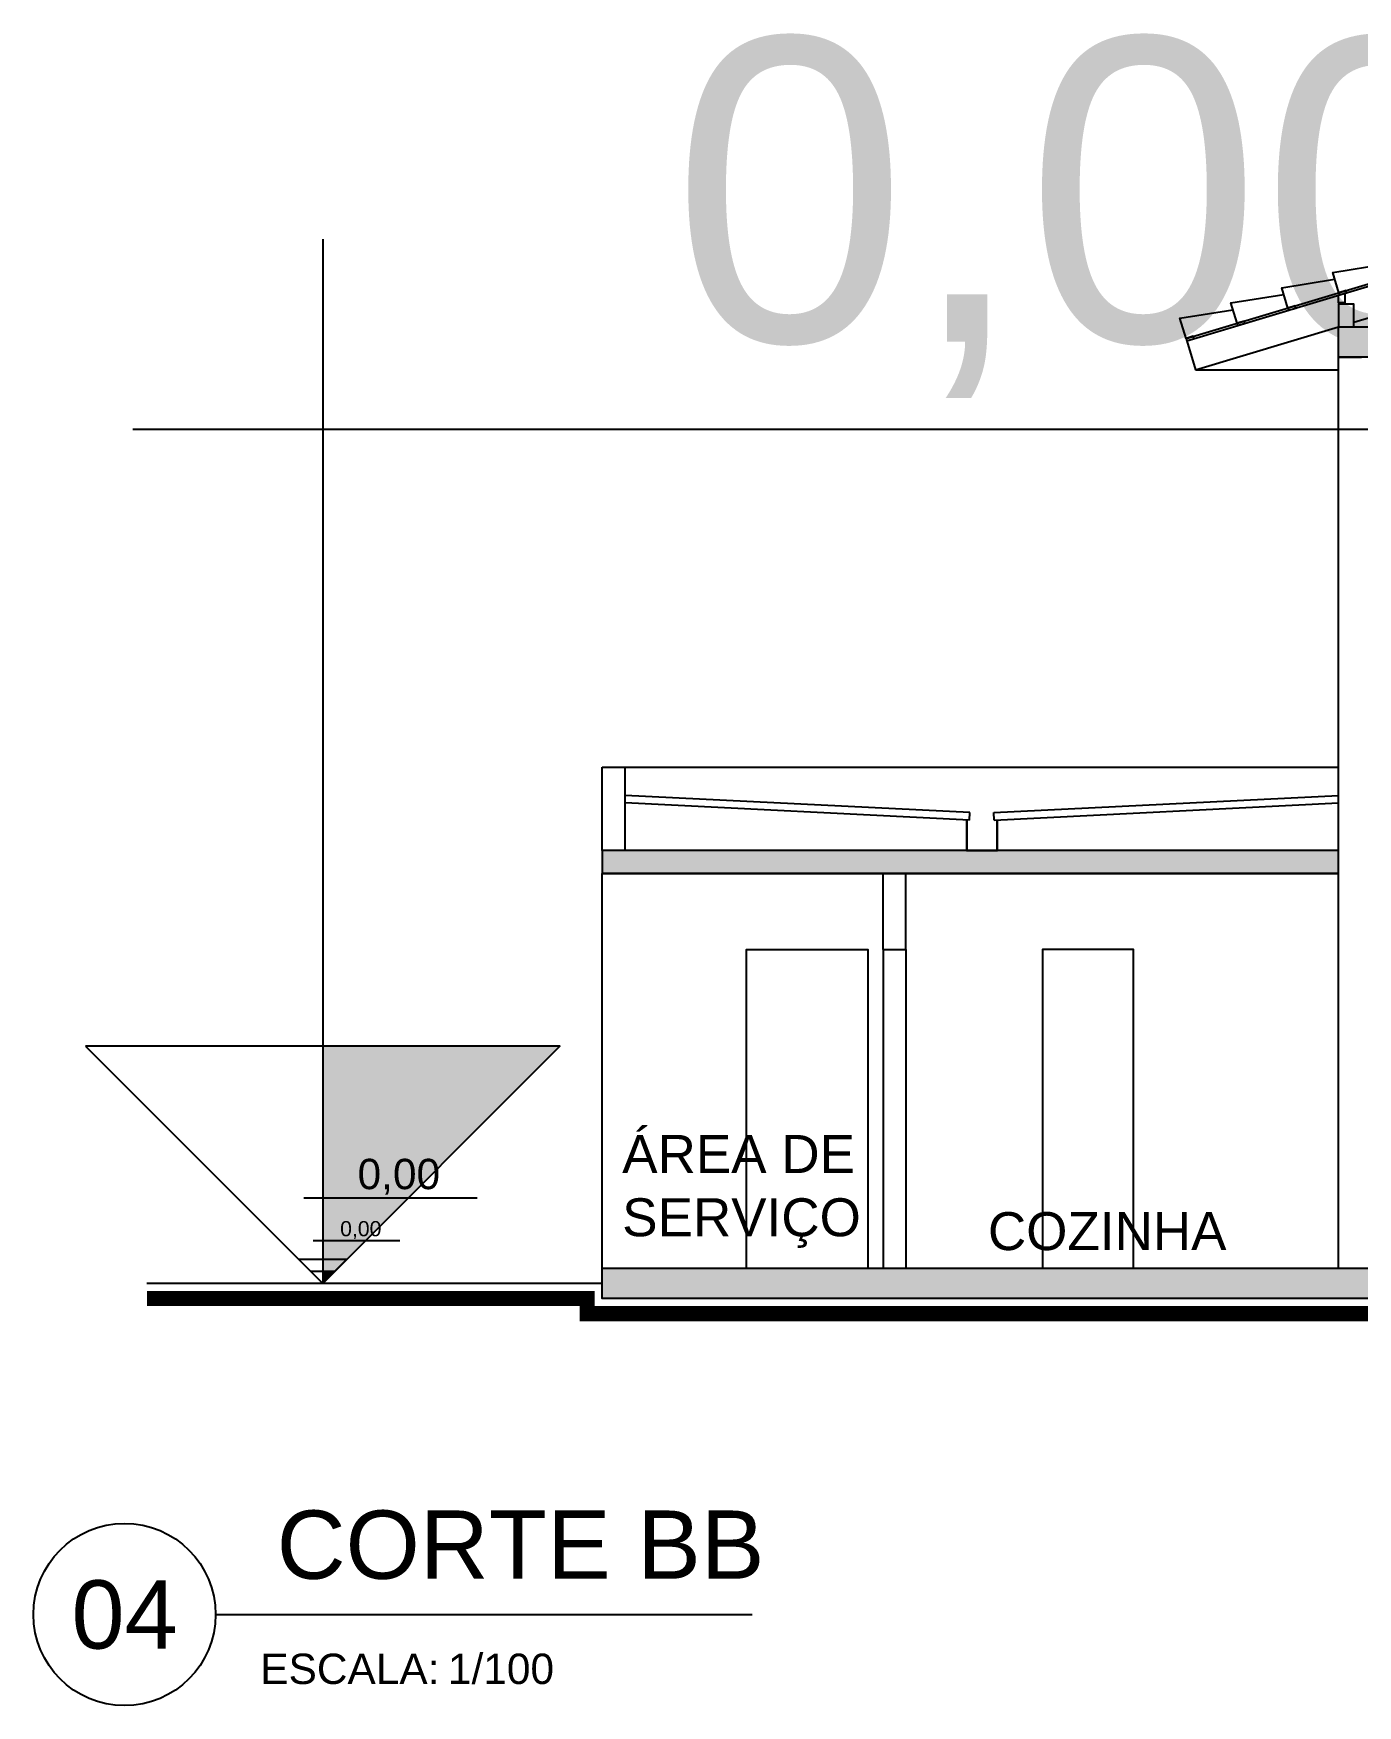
# Model space of a CAD drawing. Header units: metres. Extents: x 47789.1 to 47883.2, y 23415.6 to 23469.2.
# Drawn here: x 47821.87 to 47830.59, y 23449.02 to 23460.03 of the extents above; entities that cross this region are included whole.
import ezdxf
from ezdxf.enums import TextEntityAlignment as Align

# ---------------------------------------------------------------- set-up
doc = ezdxf.new("R2010")
doc.units = ezdxf.units.M
doc.header["$LTSCALE"] = 0.25
for name, color, linetype in [('0 @ 0.05', 7, 'Continuous'), ('0 @ 0.1', 7, 'Continuous'), ('0 @ 1', 7, 'Continuous'), ('ARQ_ALV CT', 4, 'Continuous'), ('ARQ_ALV VS', 2, 'Continuous'), ('ARQ_CONC CT', 6, 'Continuous'), ('ARQ_ESQ VS', 2, 'Continuous'), ('ARQ_METAL CT', 2, 'Continuous'), ('ARQ_TXT 01', 1, 'Continuous'), ('ARQ_VISTA 02', 2, 'Continuous'), ('ARQ_VISTA 03', 3, 'Continuous'), ('DET_VISTA 01', 1, 'Continuous'), ('SIMB_01', 1, 'Continuous'), ('SIMB_02', 2, 'Continuous'), ('SIMB_PREENCHIMENTO', 253, 'Continuous'), ('SIMB_TXT', 1, 'Continuous')]:
    doc.layers.add(name, color=color, linetype=linetype)
doc.layers.add('ARQ_CINZA 02', color=251, linetype='Continuous', lineweight=9)
doc.layers.add('ARQ_CINZA 03', color=252, linetype='Continuous', lineweight=9)
doc.styles.add('Annot_2.5mm', font='arial.ttf', dxfattribs={"height": 2.5})
doc.styles.add('SIMB', font='arial.ttf')
pattern_1 = [(173.5583999007, (-0.0840831, 0.1244136), (-1.5237, 0.1693), [0.0003725418, -10.5629164143]), (186.4416000993, (-0.084449, 0.1244075), (1.5237, 0.1693), [0.0004934458, -10.5627955103]), (206.906093456, (-0.0849154, 0.1242868), (0.3386, 0.1693), [0.0005630418, -12.71949026194]), (225, (-0.08537, 0.12398), (0.1693, -2e-17), [0.0005941822, -0.2388321739]), (262.87498365, (-0.085793, 0.123536), (-7e-17, -0.1693), [0.000582168, -1.3643580688]), (262.87498365, (-0.085875, 0.122963), (-7e-17, -0.1693), [0.0003852418, -1.364554995]), (277.12501635, (-0.085866, 0.122588), (-1e-17, 0.1693), [0.0005259578, -1.364414279]), (315, (-0.0858, 0.12204), (0.1693, -4e-17), [0.0006072378, -0.2388191183]), (333.093906544, (-0.0854222, 0.1215557), (0.3386, -0.1693), [0.000560832, -12.71949247174]), (353.5583999007, (-0.084944, 0.1212437), (1.5237, -0.1693), [0.0005269738, -10.5627619823]), (353.5583999007, (-0.0844255, 0.121171), (1.5237, -0.1693), [0.0003852418, -10.5629037143]), (366.4416000993, (-0.08405, 0.1211782), (-1.5237, -0.1693), [0.000483108, -10.5628058481]), (386.906093456, (-0.0835934, 0.121297), (-0.3386, -0.1693), [0.0005630418, -12.71949026194]), (405, (-0.08314, 0.12161), (-0.1693, 4e-17), [0.0005941822, -0.2388321739]), (442.87498365, (-0.082716, 0.122048), (-5e-17, 0.1693), [0.000582168, -1.3643580688]), (97.12501635, (-0.082643, 0.122996), (-4e-18, -0.1693), [0.000521208, -1.3644190288]), (135, (-0.08271, 0.12354), (-0.1693, 0), [0.000608076, -0.2388182801]), (153.093906544, (-0.0830864, 0.124028), (-0.3386, 0.1693), [0.000560832, -12.71949247174]), (173.5583999007, (-0.0835647, 0.12434), (-1.5237, 0.1693), [0.0005269738, -10.5627619823]), (173.5583999007, (-0.0254224, 0.030046), (-1.5237, 0.1693), [0.0003725418, -10.5629164143]), (186.4416000993, (-0.025788, 0.03004), (1.5237, 0.1693), [0.0004934458, -10.5627955103]), (206.906093456, (-0.0262545, 0.0299192), (0.3386, 0.1693), [0.0005630418, -12.71949026194]), (225, (-0.02671, 0.02961), (0.1693, -2e-17), [0.0005941822, -0.2388321739]), (262.87498365, (-0.027132, 0.029168), (-7e-17, -0.1693), [0.000582168, -1.3643580688]), (262.87498365, (-0.027214, 0.028595), (-7e-17, -0.1693), [0.0003852418, -1.364554995]), (277.12501635, (-0.027205, 0.02822), (-1e-17, 0.1693), [0.0005259578, -1.364414279]), (315, (-0.02714, 0.02768), (0.1693, -4e-17), [0.0006072378, -0.2388191183]), (333.093906544, (-0.0267613, 0.0271881), (0.3386, -0.1693), [0.000560832, -12.71949247174]), (353.5583999007, (-0.026283, 0.026876), (1.5237, -0.1693), [0.0005269738, -10.5627619823]), (353.5583999007, (-0.0257646, 0.0268034), (1.5237, -0.1693), [0.0003852418, -10.5629037143]), (366.4416000993, (-0.025389, 0.0268105), (-1.5237, -0.1693), [0.000483108, -10.5628058481]), (386.906093456, (-0.0249325, 0.0269294), (-0.3386, -0.1693), [0.0005630418, -12.71949026194]), (405, (-0.02448, 0.02724), (-0.1693, 4e-17), [0.0005941822, -0.2388321739]), (442.87498365, (-0.024055, 0.02768), (-5e-17, 0.1693), [0.000582168, -1.3643580688]), (97.12501635, (-0.023982, 0.028628), (-4e-18, -0.1693), [0.000521208, -1.3644190288]), (135, (-0.02405, 0.02917), (-0.1693, 0), [0.000608076, -0.2388182801]), (153.093906544, (-0.0244255, 0.0296604), (-0.3386, 0.1693), [0.000560832, -12.71949247174]), (173.5583999007, (-0.0249039, 0.0299725), (-1.5237, 0.1693), [0.0005269738, -10.5627619823]), (173.5583999007, (-0.021333, 0.0901637), (-1.5237, 0.1693), [0.0005269738, -10.5627619823]), (153.093906544, (-0.020855, 0.0898516), (-0.3386, 0.1693), [0.000560832, -12.71949247174]), (135, (-0.02047, 0.08936), (-0.1693, 0), [0.000608076, -0.2388182801]), (97.12501635, (-0.020411, 0.08882), (-4e-18, -0.1693), [0.000521208, -1.3644190288]), (442.87498365, (-0.020485, 0.087872), (-5e-17, 0.1693), [0.000582168, -1.3643580688]), (405, (-0.02091, 0.08743), (-0.1693, 4e-17), [0.0005941822, -0.2388321739]), (386.906093456, (-0.0213617, 0.0871206), (-0.3386, -0.1693), [0.0005630418, -12.71949026194]), (366.4416000993, (-0.0218183, 0.0870018), (-1.5237, -0.1693), [0.000483108, -10.5628058481]), (353.5583999007, (-0.0221938, 0.0869947), (1.5237, -0.1693), [0.0003852418, -10.5629037143]), (353.5583999007, (-0.0227125, 0.0870673), (1.5237, -0.1693), [0.0005269738, -10.5627619823]), (333.093906544, (-0.0231907, 0.0873794), (0.3386, -0.1693), [0.000560832, -12.71949247174]), (315, (-0.02357, 0.08787), (0.1693, -4e-17), [0.0006072378, -0.2388191183]), (277.12501635, (-0.023634, 0.088411), (-1e-17, 0.1693), [0.0005259578, -1.364414279]), (262.87498365, (-0.023644, 0.088787), (-7e-17, -0.1693), [0.0003852418, -1.364554995]), (262.87498365, (-0.02356, 0.08936), (-7e-17, -0.1693), [0.000582168, -1.3643580688]), (225, (-0.02314, 0.0898), (0.1693, -2e-17), [0.0005941822, -0.2388321739]), (206.906093456, (-0.0226837, 0.0901104), (0.3386, 0.1693), [0.0005630418, -12.71949026194]), (186.4416000993, (-0.0222172, 0.090231), (1.5237, 0.1693), [0.0004934458, -10.5627955103]), (173.5583999007, (-0.0218516, 0.0902372), (-1.5237, 0.1693), [0.0003725418, -10.5629164143]), (173.5583999007, (-0.1422256, 0.0442553), (-1.5237, 0.1693), [0.0005269738, -10.5627619823]), (153.093906544, (-0.1417474, 0.043943), (-0.3386, 0.1693), [0.000560832, -12.71949247174]), (135, (-0.14137, 0.04345), (-0.1693, 0), [0.000608076, -0.2388182801]), (97.12501635, (-0.141304, 0.042911), (-4e-18, -0.1693), [0.000521208, -1.3644190288]), (442.87498365, (-0.141377, 0.041963), (-5e-17, 0.1693), [0.000582168, -1.3643580688]), (405, (-0.1418, 0.04152), (-0.1693, 4e-17), [0.0005941822, -0.2388321739]), (386.906093456, (-0.1422542, 0.041212), (-0.3386, -0.1693), [0.0005630418, -12.71949026194]), (366.4416000993, (-0.1427107, 0.0410933), (-1.5237, -0.1693), [0.000483108, -10.5628058481]), (353.5583999007, (-0.1430865, 0.041086), (1.5237, -0.1693), [0.0003852418, -10.5629037143]), (353.5583999007, (-0.143605, 0.0411587), (1.5237, -0.1693), [0.0005269738, -10.5627619823]), (333.093906544, (-0.1440832, 0.041471), (0.3386, -0.1693), [0.000560832, -12.71949247174]), (315, (-0.14446, 0.04196), (0.1693, -4e-17), [0.0006072378, -0.2388191183]), (277.12501635, (-0.144527, 0.042503), (-1e-17, 0.1693), [0.0005259578, -1.364414279]), (262.87498365, (-0.144536, 0.042878), (-7e-17, -0.1693), [0.0003852418, -1.364554995]), (262.87498365, (-0.144453, 0.04345), (-7e-17, -0.1693), [0.000582168, -1.3643580688]), (225, (-0.14403, 0.04389), (0.1693, -2e-17), [0.0005941822, -0.2388321739]), (206.906093456, (-0.1435764, 0.044202), (0.3386, 0.1693), [0.0005630418, -12.71949026194]), (186.4416000993, (-0.14311, 0.0443225), (1.5237, 0.1693), [0.0004934458, -10.5627955103]), (173.5583999007, (-0.142744, 0.0443287), (-1.5237, 0.1693), [0.0003725418, -10.5629164143]), (173.5583999007, (-0.131735, 0.0345293), (-1.5237, 0.1693), [0.0015551658, -10.5617337903]), (186.4416000993, (-0.1332613, 0.0345037), (1.5237, 0.1693), [0.0020597622, -10.5612291939]), (206.906093456, (-0.135209, 0.0339998), (0.3386, 0.1693), [0.0023506938, -12.71770260994]), (225, (-0.1371, 0.03271), (0.1693, -2e-17), [0.0024807418, -0.2369456143]), (262.87498365, (-0.13887, 0.030865), (-7e-17, -0.1693), [0.0024306022, -1.3625096346]), (262.87498365, (-0.139216, 0.028473), (-7e-17, -0.1693), [0.0016085058, -1.363331731]), (277.12501635, (-0.139176, 0.026907), (-1e-17, 0.1693), [0.0021959062, -1.3627443306]), (315, (-0.13891, 0.02463), (0.1693, -4e-17), [0.0025350978, -0.2368912583]), (333.093906544, (-0.137325, 0.0225987), (0.3386, -0.1693), [0.0023410418, -12.71771226194]), (353.5583999007, (-0.1353285, 0.0212957), (1.5237, -0.1693), [0.0021999702, -10.5610889859]), (353.5583999007, (-0.1331637, 0.020992), (1.5237, -0.1693), [0.0016085058, -10.5616804503]), (366.4416000993, (-0.1315955, 0.0210222), (-1.5237, -0.1693), [0.0020170902, -10.5612718659]), (386.906093456, (-0.1296899, 0.0215184), (-0.3386, -0.1693), [0.0023506938, -12.71770260994]), (405, (-0.12779, 0.02281), (-0.1693, 4e-17), [0.0024807418, -0.2369456143]), (442.87498365, (-0.126028, 0.024654), (-5e-17, 0.1693), [0.0024306022, -1.3625096346]), (97.12501635, (-0.125722, 0.028611), (-4e-18, -0.1693), [0.0021760942, -1.3627641426]), (135, (-0.12599, 0.03088), (-0.1693, 0), [0.002538476, -0.2368878801]), (153.093906544, (-0.1275737, 0.0329194), (-0.3386, 0.1693), [0.0023410418, -12.71771226194]), (173.5583999007, (-0.1295701, 0.0342226), (-1.5237, 0.1693), [0.0021999702, -10.5610889859]), (173.5583999007, (-0.149464, 0.026571), (-1.5237, 0.1693), [0.0021999702, -10.5610889859]), (153.093906544, (-0.1474675, 0.025268), (-0.3386, 0.1693), [0.0023410418, -12.71771226194]), (135, (-0.14588, 0.02323), (-0.1693, 0), [0.002538476, -0.2368878801]), (97.12501635, (-0.145616, 0.02096), (-4e-18, -0.1693), [0.0021760942, -1.3627641426]), (442.87498365, (-0.145922, 0.017002), (-5e-17, 0.1693), [0.0024306022, -1.3625096346]), (405, (-0.14769, 0.01516), (-0.1693, 4e-17), [0.0024807418, -0.2369456143]), (386.906093456, (-0.1495835, 0.0138669), (-0.3386, -0.1693), [0.0023506938, -12.71770260994]), (366.4416000993, (-0.1514893, 0.013371), (-1.5237, -0.1693), [0.0020170902, -10.5612718659]), (353.5583999007, (-0.1530574, 0.0133407), (1.5237, -0.1693), [0.0016085058, -10.5616804503]), (353.5583999007, (-0.1552223, 0.0136442), (1.5237, -0.1693), [0.0021999702, -10.5610889859]), (333.093906544, (-0.1572187, 0.0149472), (0.3386, -0.1693), [0.0023410418, -12.71771226194]), (315, (-0.1588, 0.01698), (0.1693, -4e-17), [0.0025350978, -0.2368912583]), (277.12501635, (-0.15907, 0.019256), (-1e-17, 0.1693), [0.0021959062, -1.3627443306]), (262.87498365, (-0.15911, 0.020822), (-7e-17, -0.1693), [0.0016085058, -1.363331731]), (262.87498365, (-0.158764, 0.023213), (-7e-17, -0.1693), [0.0024306022, -1.3625096346]), (225, (-0.157, 0.02506), (0.1693, -2e-17), [0.0024807418, -0.2369456143]), (206.906093456, (-0.1551026, 0.0263484), (0.3386, 0.1693), [0.0023506938, -12.71770260994]), (186.4416000993, (-0.153155, 0.0268522), (1.5237, 0.1693), [0.0020597622, -10.5612291939]), (173.5583999007, (-0.1516285, 0.026878), (-1.5237, 0.1693), [0.0015551658, -10.5617337903]), (173.5583999007, (-0.1219715, 0.100754), (-1.5237, 0.1693), [0.0052391818, -10.5580497743]), (153.093906544, (-0.1172168, 0.0976508), (-0.3386, 0.1693), [0.0055751222, -12.71447818154]), (135, (-0.11344, 0.0928), (-0.1693, 0), [0.0060453778, -0.2333809783]), (97.12501635, (-0.112807, 0.08739), (-4e-18, -0.1693), [0.0051824382, -1.3597577986]), (442.87498365, (-0.113536, 0.077965), (-5e-17, 0.1693), [0.00578866, -1.3591515768]), (405, (-0.11774, 0.07358), (-0.1693, 4e-17), [0.0059077098, -0.2335186463]), (386.906093456, (-0.1222563, 0.0704985), (-0.3386, -0.1693), [0.00559816, -12.71445514374]), (366.4416000993, (-0.126795, 0.0693173), (-1.5237, -0.1693), [0.004803648, -10.5584853081]), (353.5583999007, (-0.1305294, 0.0692455), (1.5237, -0.1693), [0.0038306502, -10.5594583059]), (353.5583999007, (-0.135685, 0.0699682), (1.5237, -0.1693), [0.0052391818, -10.5580497743]), (333.093906544, (-0.1404398, 0.0730716), (0.3386, -0.1693), [0.0055751222, -12.71447818154]), (315, (-0.14421, 0.07792), (0.1693, -4e-17), [0.00603758, -0.2333887761]), (277.12501635, (-0.144847, 0.083333), (-1e-17, 0.1693), [0.0052296822, -1.3597105546]), (262.87498365, (-0.144944, 0.087062), (-7e-17, -0.1693), [0.0038306502, -1.3611095866]), (262.87498365, (-0.14412, 0.092757), (-7e-17, -0.1693), [0.00578866, -1.3591515768]), (225, (-0.13992, 0.09714), (0.1693, -2e-17), [0.0059077098, -0.2335186463]), (206.906093456, (-0.1354003, 0.1002237), (0.3386, 0.1693), [0.00559816, -12.71445514374]), (186.4416000993, (-0.1307617, 0.1014237), (1.5237, 0.1693), [0.0049054258, -10.5583835303]), (173.5583999007, (-0.1271267, 0.1014847), (-1.5237, 0.1693), [0.0037036502, -10.5595853059]), (173.5583999007, (-0.0322489, 0.1489234), (-1.5237, 0.1693), [0.0037036502, -10.5595853059]), (186.4416000993, (-0.035884, 0.1488624), (1.5237, 0.1693), [0.0049054258, -10.5583835303]), (206.906093456, (-0.0405227, 0.1476626), (0.3386, 0.1693), [0.00559816, -12.71445514374]), (225, (-0.04504, 0.14458), (0.1693, -2e-17), [0.0059077098, -0.2335186463]), (262.87498365, (-0.049243, 0.140196), (-7e-17, -0.1693), [0.00578866, -1.3591515768]), (262.87498365, (-0.050066, 0.134501), (-7e-17, -0.1693), [0.0038306502, -1.3611095866]), (277.12501635, (-0.04997, 0.130772), (-1e-17, 0.1693), [0.0052296822, -1.3597105546]), (315, (-0.04933, 0.12536), (0.1693, -4e-17), [0.00603758, -0.2333887761]), (333.093906544, (-0.045562, 0.1205105), (0.3386, -0.1693), [0.0055751222, -12.71447818154]), (353.5583999007, (-0.0408073, 0.117407), (1.5237, -0.1693), [0.0052391818, -10.5580497743]), (353.5583999007, (-0.0356518, 0.1166844), (1.5237, -0.1693), [0.0038306502, -10.5594583059]), (366.4416000993, (-0.0319175, 0.1167562), (-1.5237, -0.1693), [0.004803648, -10.5584853081]), (386.906093456, (-0.0273785, 0.1179374), (-0.3386, -0.1693), [0.00559816, -12.71445514374]), (405, (-0.02286, 0.12102), (-0.1693, 4e-17), [0.0059077098, -0.2335186463]), (442.87498365, (-0.018658, 0.125404), (-5e-17, 0.1693), [0.00578866, -1.3591515768]), (97.12501635, (-0.01793, 0.134829), (-4e-18, -0.1693), [0.0051824382, -1.3597577986]), (135, (-0.01856, 0.14023), (-0.1693, 0), [0.0060453778, -0.2333809783]), (153.093906544, (-0.0223391, 0.1450895), (-0.3386, 0.1693), [0.0055751222, -12.71447818154]), (173.5583999007, (-0.0270938, 0.148193), (-1.5237, 0.1693), [0.0052391818, -10.5580497743]), (173.5583999007, (-0.0938635, 0.1591959), (-1.5237, 0.1693), [0.0021999702, -10.5610889859]), (153.093906544, (-0.091867, 0.1578927), (-0.3386, 0.1693), [0.0023410418, -12.71771226194]), (135, (-0.09028, 0.15585), (-0.1693, 0), [0.002538476, -0.2368878801]), (97.12501635, (-0.090015, 0.153584), (-4e-18, -0.1693), [0.0021760942, -1.3627641426]), (442.87498365, (-0.090322, 0.149627), (-5e-17, 0.1693), [0.0024306022, -1.3625096346]), (405, (-0.09209, 0.14778), (-0.1693, 4e-17), [0.0024807418, -0.2369456143]), (386.906093456, (-0.093983, 0.1464916), (-0.3386, -0.1693), [0.0023506938, -12.71770260994]), (366.4416000993, (-0.095889, 0.1459956), (-1.5237, -0.1693), [0.0020170902, -10.5612718659]), (353.5583999007, (-0.097457, 0.1459655), (1.5237, -0.1693), [0.0016085058, -10.5616804503]), (353.5583999007, (-0.0996218, 0.146269), (1.5237, -0.1693), [0.0021999702, -10.5610889859]), (333.093906544, (-0.1016183, 0.147572), (0.3386, -0.1693), [0.0023410418, -12.71771226194]), (315, (-0.1032, 0.14961), (0.1693, -4e-17), [0.0025350978, -0.2368912583]), (277.12501635, (-0.103469, 0.15188), (-1e-17, 0.1693), [0.0021959062, -1.3627443306]), (262.87498365, (-0.10351, 0.153447), (-7e-17, -0.1693), [0.0016085058, -1.363331731]), (262.87498365, (-0.103164, 0.155838), (-7e-17, -0.1693), [0.0024306022, -1.3625096346]), (225, (-0.1014, 0.15768), (0.1693, -2e-17), [0.0024807418, -0.2369456143]), (206.906093456, (-0.0995023, 0.1589732), (0.3386, 0.1693), [0.0023506938, -12.71770260994]), (186.4416000993, (-0.0975545, 0.159477), (1.5237, 0.1693), [0.0020597622, -10.5612291939]), (173.5583999007, (-0.096028, 0.1595025), (-1.5237, 0.1693), [0.0015551658, -10.5617337903]), (173.5583999007, (-0.149877, 0.1284209), (-1.5237, 0.1693), [0.0005269738, -10.5627619823]), (153.093906544, (-0.149399, 0.1281088), (-0.3386, 0.1693), [0.000560832, -12.71949247174]), (135, (-0.14902, 0.12762), (-0.1693, 0), [0.000608076, -0.2388182801]), (97.12501635, (-0.148955, 0.127077), (-4e-18, -0.1693), [0.000521208, -1.3644190288]), (442.87498365, (-0.149029, 0.126129), (-5e-17, 0.1693), [0.000582168, -1.3643580688]), (405, (-0.14945, 0.12569), (-0.1693, 4e-17), [0.0005941822, -0.2388321739]), (386.906093456, (-0.1499057, 0.1253778), (-0.3386, -0.1693), [0.0005630418, -12.71949026194]), (366.4416000993, (-0.1503622, 0.125259), (-1.5237, -0.1693), [0.000483108, -10.5628058481]), (353.5583999007, (-0.1507378, 0.1252518), (1.5237, -0.1693), [0.0003852418, -10.5629037143]), (353.5583999007, (-0.1512565, 0.1253244), (1.5237, -0.1693), [0.0005269738, -10.5627619823]), (333.093906544, (-0.1517347, 0.1256365), (0.3386, -0.1693), [0.000560832, -12.71949247174]), (315, (-0.15211, 0.12612), (0.1693, -4e-17), [0.0006072378, -0.2388191183]), (277.12501635, (-0.152178, 0.126669), (-1e-17, 0.1693), [0.0005259578, -1.364414279]), (262.87498365, (-0.152188, 0.127044), (-7e-17, -0.1693), [0.0003852418, -1.364554995]), (262.87498365, (-0.152105, 0.127617), (-7e-17, -0.1693), [0.000582168, -1.3643580688]), (225, (-0.15168, 0.12806), (0.1693, -2e-17), [0.0005941822, -0.2388321739]), (206.906093456, (-0.1512277, 0.1283675), (0.3386, 0.1693), [0.0005630418, -12.71949026194]), (186.4416000993, (-0.1507612, 0.1284883), (1.5237, 0.1693), [0.0004934458, -10.5627955103]), (173.5583999007, (-0.1503956, 0.1284944), (-1.5237, 0.1693), [0.0003725418, -10.5629164143]), (173.5583999007, (-0.1347277, 0.1355244), (-1.5237, 0.1693), [0.0015922498, -10.5616967063]), (153.093906544, (-0.1332828, 0.1345814), (-0.3386, 0.1693), [0.0016943578, -12.71835894594]), (135, (-0.13213, 0.1331), (-0.1693, 0), [0.0018372582, -0.2375890979]), (97.12501635, (-0.131943, 0.131463), (-4e-18, -0.1693), [0.0015749778, -1.363365259]), (442.87498365, (-0.132164, 0.128599), (-5e-17, 0.1693), [0.0017593818, -1.363180855]), (405, (-0.13344, 0.12726), (-0.1693, 4e-17), [0.0017954498, -0.2376309063]), (386.906093456, (-0.1348142, 0.126329), (-0.3386, -0.1693), [0.0017014698, -12.71835183394]), (366.4416000993, (-0.1361938, 0.12597), (-1.5237, -0.1693), [0.001459992, -10.5618289641]), (353.5583999007, (-0.1373287, 0.1259484), (1.5237, -0.1693), [0.0011641582, -10.5621247979]), (353.5583999007, (-0.1388957, 0.126168), (1.5237, -0.1693), [0.0015922498, -10.5616967063]), (333.093906544, (-0.1403406, 0.1271112), (0.3386, -0.1693), [0.0016943578, -12.71835894594]), (315, (-0.14149, 0.12858), (0.1693, -4e-17), [0.001834896, -0.2375914601]), (277.12501635, (-0.14168, 0.13023), (-1e-17, 0.1693), [0.0015893542, -1.3633508826]), (262.87498365, (-0.14171, 0.131363), (-7e-17, -0.1693), [0.0011641582, -1.3637760786]), (262.87498365, (-0.14146, 0.133094), (-7e-17, -0.1693), [0.0017593818, -1.363180855]), (225, (-0.14018, 0.13443), (0.1693, -2e-17), [0.0017954498, -0.2376309063]), (206.906093456, (-0.1388091, 0.1353634), (0.3386, 0.1693), [0.0017014698, -12.71835183394]), (186.4416000993, (-0.1373993, 0.135728), (1.5237, 0.1693), [0.0014908022, -10.5617981539]), (173.5583999007, (-0.1362945, 0.1357466), (-1.5237, 0.1693), [0.0011255502, -10.5621634059]), (173.5583999007, (-0.0771547, 0.0937003), (-1.5237, 0.1693), [0.0015551658, -10.5617337903]), (186.4416000993, (-0.078681, 0.0936747), (1.5237, 0.1693), [0.0020597622, -10.5612291939]), (206.906093456, (-0.0806287, 0.093171), (0.3386, 0.1693), [0.0023506938, -12.71770260994]), (225, (-0.08253, 0.09188), (0.1693, -2e-17), [0.0024807418, -0.2369456143]), (262.87498365, (-0.08429, 0.090036), (-7e-17, -0.1693), [0.0024306022, -1.3625096346]), (262.87498365, (-0.084636, 0.087644), (-7e-17, -0.1693), [0.0016085058, -1.363331731]), (277.12501635, (-0.084595, 0.086078), (-1e-17, 0.1693), [0.0021959062, -1.3627443306]), (315, (-0.08433, 0.0838), (0.1693, -4e-17), [0.0025350978, -0.2368912583]), (333.093906544, (-0.0827447, 0.0817697), (0.3386, -0.1693), [0.0023410418, -12.71771226194]), (353.5583999007, (-0.0807483, 0.0804667), (1.5237, -0.1693), [0.0021999702, -10.5610889859]), (353.5583999007, (-0.0785835, 0.0801632), (1.5237, -0.1693), [0.0016085058, -10.5616804503]), (366.4416000993, (-0.0770155, 0.0801934), (-1.5237, -0.1693), [0.0020170902, -10.5612718659]), (386.906093456, (-0.0751097, 0.0806894), (-0.3386, -0.1693), [0.0023506938, -12.71770260994]), (405, (-0.07321, 0.08198), (-0.1693, 4e-17), [0.0024807418, -0.2369456143]), (442.87498365, (-0.071448, 0.083825), (-5e-17, 0.1693), [0.0024306022, -1.3625096346]), (97.12501635, (-0.071142, 0.087782), (-4e-18, -0.1693), [0.0021760942, -1.3627641426]), (135, (-0.07141, 0.09005), (-0.1693, 0), [0.002538476, -0.2368878801]), (153.093906544, (-0.0729935, 0.0920904), (-0.3386, 0.1693), [0.0023410418, -12.71771226194]), (173.5583999007, (-0.07499, 0.0933936), (-1.5237, 0.1693), [0.0021999702, -10.5610889859]), (173.5583999007, (-0.0842648, 0.0607625), (-1.5237, 0.1693), [0.0011255502, -10.5621634059]), (186.4416000993, (-0.0853696, 0.060744), (1.5237, 0.1693), [0.0014908022, -10.5617981539]), (206.906093456, (-0.0867794, 0.0603793), (0.3386, 0.1693), [0.0017014698, -12.71835183394]), (225, (-0.08815, 0.05944), (0.1693, -2e-17), [0.0017954498, -0.2376309063]), (262.87498365, (-0.08943, 0.05811), (-7e-17, -0.1693), [0.0017593818, -1.363180855]), (262.87498365, (-0.08968, 0.05638), (-7e-17, -0.1693), [0.0011641582, -1.3637760786]), (277.12501635, (-0.08965, 0.055246), (-1e-17, 0.1693), [0.0015893542, -1.3633508826]), (315, (-0.08946, 0.0536), (0.1693, -4e-17), [0.001834896, -0.2375914601]), (333.093906544, (-0.088311, 0.0521272), (0.3386, -0.1693), [0.0016943578, -12.71835894594]), (353.5583999007, (-0.086866, 0.051184), (1.5237, -0.1693), [0.0015922498, -10.5616967063]), (353.5583999007, (-0.085299, 0.0509644), (1.5237, -0.1693), [0.0011641582, -10.5621247979]), (366.4416000993, (-0.084164, 0.050986), (-1.5237, -0.1693), [0.001459992, -10.5618289641]), (386.906093456, (-0.0827845, 0.0513452), (-0.3386, -0.1693), [0.0017014698, -12.71835183394]), (405, (-0.08141, 0.05228), (-0.1693, 4e-17), [0.0017954498, -0.2376309063]), (442.87498365, (-0.080134, 0.053614), (-5e-17, 0.1693), [0.0017593818, -1.363180855]), (97.12501635, (-0.079913, 0.056479), (-4e-18, -0.1693), [0.0015749778, -1.363365259]), (135, (-0.0801, 0.05812), (-0.1693, 0), [0.0018372582, -0.2375890979]), (153.093906544, (-0.081253, 0.0595974), (-0.3386, 0.1693), [0.0016943578, -12.71835894594]), (173.5583999007, (-0.082698, 0.0605406), (-1.5237, 0.1693), [0.0015922498, -10.5616967063]), (173.5583999007, (-0.0729938, 0.0338164), (-1.5237, 0.1693), [0.0021413978, -10.5611475583]), (186.4416000993, (-0.0750954, 0.0337811), (1.5237, 0.1693), [0.0028359862, -10.5604529699]), (206.906093456, (-0.0777772, 0.0330874), (0.3386, 0.1693), [0.0032366458, -12.71681665794]), (225, (-0.08039, 0.03131), (0.1693, -2e-17), [0.0034156142, -0.2360107419]), (262.87498365, (-0.082819, 0.02877), (-7e-17, -0.1693), [0.003346704, -1.3615935328]), (262.87498365, (-0.083295, 0.025478), (-7e-17, -0.1693), [0.0022147022, -1.3627255346]), (277.12501635, (-0.083239, 0.023322), (-1e-17, 0.1693), [0.003023616, -1.3619166208]), (315, (-0.08287, 0.02019), (0.1693, -4e-17), [0.0034906458, -0.2359357103]), (333.093906544, (-0.0806907, 0.0173893), (0.3386, -0.1693), [0.00322326, -12.71683004374]), (353.5583999007, (-0.0779418, 0.0155953), (1.5237, -0.1693), [0.0030290262, -10.5602599299]), (353.5583999007, (-0.0749612, 0.0151773), (1.5237, -0.1693), [0.0022147022, -10.5610742539]), (366.4416000993, (-0.0728022, 0.0152188), (-1.5237, -0.1693), [0.002777236, -10.5605117201]), (386.906093456, (-0.070178, 0.0159018), (-0.3386, -0.1693), [0.0032366458, -12.71681665794]), (405, (-0.06757, 0.01768), (-0.1693, 4e-17), [0.0034156142, -0.2360107419]), (442.87498365, (-0.065136, 0.020219), (-5e-17, 0.1693), [0.003346704, -1.3615935328]), (97.12501635, (-0.064715, 0.025668), (-4e-18, -0.1693), [0.002996184, -1.3619440528]), (135, (-0.06508, 0.02879), (-0.1693, 0), [0.00349504, -0.2359313161]), (153.093906544, (-0.0672645, 0.0315998), (-0.3386, 0.1693), [0.00322326, -12.71683004374]), (173.5583999007, (-0.0700134, 0.033394), (-1.5237, 0.1693), [0.0030290262, -10.5602599299]), (173.5583999007, (-0.098366, 0.0535103), (-1.5237, 0.1693), [0.0003725418, -10.5629164143]), (186.4416000993, (-0.0987315, 0.0535042), (1.5237, 0.1693), [0.0004934458, -10.5627955103]), (206.906093456, (-0.099198, 0.0533835), (0.3386, 0.1693), [0.0005630418, -12.71949026194]), (225, (-0.09965, 0.05307), (0.1693, -2e-17), [0.0005941822, -0.2388321739]), (262.87498365, (-0.100075, 0.052633), (-7e-17, -0.1693), [0.000582168, -1.3643580688]), (262.87498365, (-0.100158, 0.05206), (-7e-17, -0.1693), [0.0003852418, -1.364554995]), (277.12501635, (-0.100148, 0.051685), (-1e-17, 0.1693), [0.0005259578, -1.364414279]), (315, (-0.10008, 0.05114), (0.1693, -4e-17), [0.0006072378, -0.2388191183]), (333.093906544, (-0.099705, 0.0506525), (0.3386, -0.1693), [0.000560832, -12.71949247174]), (353.5583999007, (-0.0992266, 0.0503404), (1.5237, -0.1693), [0.0005269738, -10.5627619823]), (353.5583999007, (-0.098708, 0.0502678), (1.5237, -0.1693), [0.0003852418, -10.5629037143]), (366.4416000993, (-0.0983325, 0.050275), (-1.5237, -0.1693), [0.000483108, -10.5628058481]), (386.906093456, (-0.097876, 0.0503938), (-0.3386, -0.1693), [0.0005630418, -12.71949026194]), (405, (-0.09742, 0.0507), (-0.1693, 4e-17), [0.0005941822, -0.2388321739]), (442.87498365, (-0.096999, 0.051145), (-5e-17, 0.1693), [0.000582168, -1.3643580688]), (97.12501635, (-0.096926, 0.052093), (-4e-18, -0.1693), [0.000521208, -1.3644190288]), (135, (-0.09699, 0.05264), (-0.1693, 0), [0.000608076, -0.2388182801]), (153.093906544, (-0.0973692, 0.0531248), (-0.3386, 0.1693), [0.000560832, -12.71949247174]), (173.5583999007, (-0.0978474, 0.0534369), (-1.5237, 0.1693), [0.0005269738, -10.5627619823]), (173.5583999007, (-0.0464774, 0.0660676), (-1.5237, 0.1693), [0.0052391818, -10.5580497743]), (153.093906544, (-0.0417227, 0.0629642), (-0.3386, 0.1693), [0.0055751222, -12.71447818154]), (135, (-0.03795, 0.05811), (-0.1693, 0), [0.0060453778, -0.2333809783]), (97.12501635, (-0.037313, 0.052704), (-4e-18, -0.1693), [0.0051824382, -1.3597577986]), (442.87498365, (-0.038042, 0.043279), (-5e-17, 0.1693), [0.00578866, -1.3591515768]), (405, (-0.04225, 0.03889), (-0.1693, 4e-17), [0.0059077098, -0.2335186463]), (386.906093456, (-0.0467622, 0.0358121), (-0.3386, -0.1693), [0.00559816, -12.71445514374]), (366.4416000993, (-0.051301, 0.0346309), (-1.5237, -0.1693), [0.004803648, -10.5584853081]), (353.5583999007, (-0.0550354, 0.034559), (1.5237, -0.1693), [0.0038306502, -10.5594583059]), (353.5583999007, (-0.060191, 0.0352818), (1.5237, -0.1693), [0.0052391818, -10.5580497743]), (333.093906544, (-0.0649458, 0.0383851), (0.3386, -0.1693), [0.0055751222, -12.71447818154]), (315, (-0.06872, 0.04323), (0.1693, -4e-17), [0.00603758, -0.2333887761]), (277.12501635, (-0.069353, 0.048646), (-1e-17, 0.1693), [0.0052296822, -1.3597105546]), (262.87498365, (-0.06945, 0.052376), (-7e-17, -0.1693), [0.0038306502, -1.3611095866]), (262.87498365, (-0.068626, 0.05807), (-7e-17, -0.1693), [0.00578866, -1.3591515768]), (225, (-0.06442, 0.06246), (0.1693, -2e-17), [0.0059077098, -0.2335186463]), (206.906093456, (-0.0599062, 0.0655372), (0.3386, 0.1693), [0.00559816, -12.71445514374]), (186.4416000993, (-0.0552677, 0.0667371), (1.5237, 0.1693), [0.0049054258, -10.5583835303]), (173.5583999007, (-0.0516324, 0.066798), (-1.5237, 0.1693), [0.0037036502, -10.5595853059])]

# ---------------------------------------------------------------- blocks, each defined once
blk = doc.blocks.new('*U52')
at = {"layer": 'SIMB_02'}
blk.add_line((6, 0), (41.33, 0), dxfattribs=at)
blk.add_circle((0, 0), 6, dxfattribs=at)
at = {"layer": 'SIMB_TXT', "style": 'SIMB'}
blk.add_text('ESCALA:', height=2, dxfattribs=at).set_placement((8.94, -4.58))
blk.add_attdef('TITULO_DO_DESENHO', text='', height=4.5, dxfattribs=at).set_placement((10.02, 1), align=Align.BOTTOM_LEFT)
blk.add_attdef('NUM', text='', height=4.5, dxfattribs=at).set_placement((0, 0), align=Align.MIDDLE_CENTER)
blk.add_attdef('ESCALA', (21.3, -4.58), '', height=2, dxfattribs=at)
blk = doc.blocks.new('*U216')
at = {"layer": 'SIMB_PREENCHIMENTO', "transparency": 33554587}
h = blk.add_hatch(color=256, dxfattribs=at)
h.dxf.hatch_style = 1
h.paths.add_polyline_path([(1.562, 1.562), (0, 1.562), (0, 0)])
at = {"layer": 'SIMB_01'}
for p, q in [((0, 6.877), (0, 0)), ((-1.25, 5.627), (10.181, 5.627))]:
    blk.add_line(p, q, dxfattribs=at)
blk.add_lwpolyline([(-1.562, 1.562), (0, 0), (1.562, 1.562), (-1.562, 1.562)], dxfattribs=at)
at = {"layer": 'SIMB_TXT', "style": 'SIMB'}
blk.add_attdef('00,00', (2.299, 6.203), '', height=2, dxfattribs=at)
blk = doc.blocks.new('*U350')
at = {"layer": '0 @ 0.05', "xscale": 0.05, "yscale": 0.05, "zscale": 0.05}
blk.add_blockref('*U216', (47823.777, 23451.8), dxfattribs=at).add_auto_attribs({'00,00': '0,00'})
at = {"layer": '0 @ 0.1', "xscale": 0.1, "yscale": 0.1, "zscale": 0.1}
blk.add_blockref('*U216', (47823.777, 23451.8), dxfattribs=at).add_auto_attribs({'00,00': '0,00'})
at = {"layer": '0 @ 1'}
blk.add_blockref('*U216', (47823.777, 23451.8), dxfattribs=at).add_auto_attribs({'00,00': '0,00'})

msp = doc.modelspace()

# ---------------------------------------------------------------- hatches: boundary and pattern name
at = {"layer": 'ARQ_CINZA 03'}
h = msp.add_hatch(dxfattribs=at)
h.set_pattern_fill('CONCRETE3', color=256, scale=0.01, angle=90, style=0)
h.set_pattern_definition(pattern_1)
h.paths.add_polyline_path([(47830.569, 23458.1), (47830.469, 23458.1), (47830.469, 23457.9), (47830.619, 23457.9), (47833.119, 23457.9), (47833.269, 23457.9), (47834.619, 23457.9), (47834.769, 23457.9), (47838.069, 23457.9), (47838.219, 23457.9), (47839.419, 23457.9), (47839.419, 23458.1), (47839.319, 23458.1)])
h = msp.add_hatch(dxfattribs=at)
h.set_pattern_fill('CONCRETE3', color=256, scale=0.01, angle=90, style=0)
h.set_pattern_definition(pattern_1)
h.paths.add_polyline_path([(47828.221, 23454.65), (47828.017, 23454.65), (47825.619, 23454.65), (47825.619, 23454.5), (47827.619, 23454.5), (47830.469, 23454.5), (47830.469, 23454.65)])
h = msp.add_hatch(dxfattribs=at)
h.set_pattern_fill('CONCRETE3', color=256, scale=0.01, angle=90, style=0)
h.set_pattern_definition(pattern_1)
h.paths.add_polyline_path([(47826.569, 23451.9), (47825.619, 23451.9), (47825.619, 23451.7), (47838.219, 23451.7), (47838.219, 23451.9)])

# ---------------------------------------------------------------- linework, layer by layer
at = {"layer": 'ARQ_ALV CT'}
for p, q in [((47830.469, 23451.9), (47830.469, 23457.9)), ((47830.469, 23457.9), (47830.619, 23457.9)), ((47825.619, 23454.65), (47825.619, 23455.2)), ((47825.619, 23455.2), (47825.769, 23455.2)), ((47825.769, 23454.65), (47825.769, 23455.2)), ((47827.469, 23454), (47827.469, 23454.5)), ((47827.619, 23454), (47827.619, 23454.5)), ((47827.469, 23454), (47827.619, 23454))]:
    msp.add_line(p, q, dxfattribs=at)
at = {"layer": 'ARQ_ALV VS'}
for p, q in [((47825.769, 23455.2), (47830.469, 23455.2)), ((47825.619, 23451.9), (47825.619, 23454.5)), ((47827.469, 23454), (47827.469, 23451.9)), ((47827.619, 23454), (47827.619, 23451.9))]:
    msp.add_line(p, q, dxfattribs=at)
at = {"layer": 'ARQ_CINZA 02', "const_width": 0.1}
msp.add_lwpolyline([(47822.619, 23451.7), (47825.519, 23451.7), (47825.519, 23451.6), (47838.319, 23451.6), (47838.319, 23451.7), (47841.219, 23451.7)], dxfattribs=at)
at = {"layer": 'ARQ_CONC CT'}
for p, q in [((47830.469, 23454.65), (47825.619, 23454.65)), ((47830.469, 23454.5), (47825.619, 23454.5))]:
    msp.add_line(p, q, dxfattribs=at)
for points in [[(47830.469, 23458.1), (47839.419, 23458.1), (47839.419, 23457.9), (47830.469, 23457.9)], [(47830.469, 23454.65), (47825.619, 23454.65), (47825.619, 23454.5), (47830.469, 23454.5)], [(47825.619, 23451.9), (47838.219, 23451.9), (47838.219, 23451.7), (47825.619, 23451.7)]]:
    msp.add_lwpolyline(points, close=True, dxfattribs=at)
at = {"layer": 'ARQ_ESQ VS'}
for points in [[(47826.569, 23451.9), (47826.569, 23454), (47827.369, 23454), (47827.369, 23451.9)], [(47829.119, 23451.9), (47829.119, 23454), (47828.519, 23454), (47828.519, 23451.9)]]:
    msp.add_lwpolyline(points, dxfattribs=at)
at = {"layer": 'ARQ_METAL CT'}
for p, q in [((47828.039, 23454.901), (47825.769, 23455.014)), ((47828.037, 23454.851), (47825.769, 23454.964)), ((47828.198, 23454.901), (47830.469, 23455.014)), ((47828.201, 23454.851), (47830.469, 23454.964)), ((47828.037, 23454.851), (47828.039, 23454.901)), ((47828.201, 23454.851), (47828.198, 23454.901))]:
    msp.add_line(p, q, dxfattribs=at)
for points in [[(47828.017, 23454.852), (47828.017, 23454.65), (47828.221, 23454.65), (47828.221, 23454.852)], [(47828.019, 23454.852), (47828.019, 23454.652), (47828.219, 23454.652), (47828.219, 23454.852)]]:
    msp.add_lwpolyline(points, dxfattribs=at)
at = {"layer": 'ARQ_VISTA 02'}
for points in [[(47830.469, 23458.309), (47830.509, 23458.321), (47830.509, 23458.258), (47830.469, 23458.258)], [(47830.569, 23458.1), (47830.569, 23458.25), (47830.469, 23458.25), (47830.469, 23458.1)]]:
    msp.add_lwpolyline(points, close=True, dxfattribs=at)
for points in [[(47830.47, 23458.325), (47830.475, 23458.311), (47830.522, 23458.325), (47830.518, 23458.339), (47830.47, 23458.325)], [(47830.135, 23458.224), (47830.139, 23458.21), (47830.187, 23458.224), (47830.183, 23458.239), (47830.135, 23458.224)], [(47829.465, 23458.023), (47829.469, 23458.009), (47829.517, 23458.023), (47829.512, 23458.038), (47829.465, 23458.023)], [(47829.8, 23458.124), (47829.804, 23458.109), (47829.852, 23458.124), (47829.848, 23458.138), (47829.8, 23458.124)]]:
    msp.add_lwpolyline(points, dxfattribs=at)
at = {"layer": 'ARQ_VISTA 03'}
msp.add_line((47825.619, 23451.8), (47822.619, 23451.8), dxfattribs=at)
at = {"layer": 'DET_VISTA 01'}
for p, q in [((47829.465, 23458.023), (47832.437, 23458.915)), ((47829.469, 23458.009), (47832.298, 23458.858)), ((47830.569, 23458.13), (47832.298, 23458.649)), ((47829.526, 23457.817), (47830.469, 23458.1)), ((47829.469, 23458.009), (47829.526, 23457.817)), ((47829.526, 23457.817), (47830.469, 23457.817))]:
    msp.add_line(p, q, dxfattribs=at)
for points in [[(47830.47, 23458.325), (47830.43, 23458.459), (47830.779, 23458.515)], [(47830.135, 23458.224), (47830.095, 23458.358), (47830.443, 23458.414)], [(47829.8, 23458.124), (47829.76, 23458.258), (47830.108, 23458.314)], [(47829.465, 23458.023), (47829.424, 23458.157), (47829.773, 23458.213)]]:
    msp.add_lwpolyline(points, dxfattribs=at)

# ---------------------------------------------------------------- block references
msp.add_blockref('*U350', (0, 0))
at = {"layer": '0 @ 0.1', "xscale": 0.1, "yscale": 0.1, "zscale": 0.1}
msp.add_blockref('*U52', (47822.472, 23449.619), dxfattribs=at).add_auto_attribs({'TITULO_DO_DESENHO': 'CORTE BB', 'NUM': '04', 'ESCALA': '1/100'})

# ---------------------------------------------------------------- texts
at = {"layer": 'ARQ_TXT 01', "char_height": 0.25, "attachment_point": 1, "style": 'Annot_2.5mm'}
for s, insert in [('ÁREA DE SERVIÇO', (47825.75, 23452.777)), ('COZINHA', (47828.159, 23452.269))]:
    msp.add_mtext_dynamic_manual_height_columns(s, width=2.27532, gutter_width=1.5, heights=[0], dxfattribs=dict(at, insert=insert))

doc.saveas('drawing.dxf')
